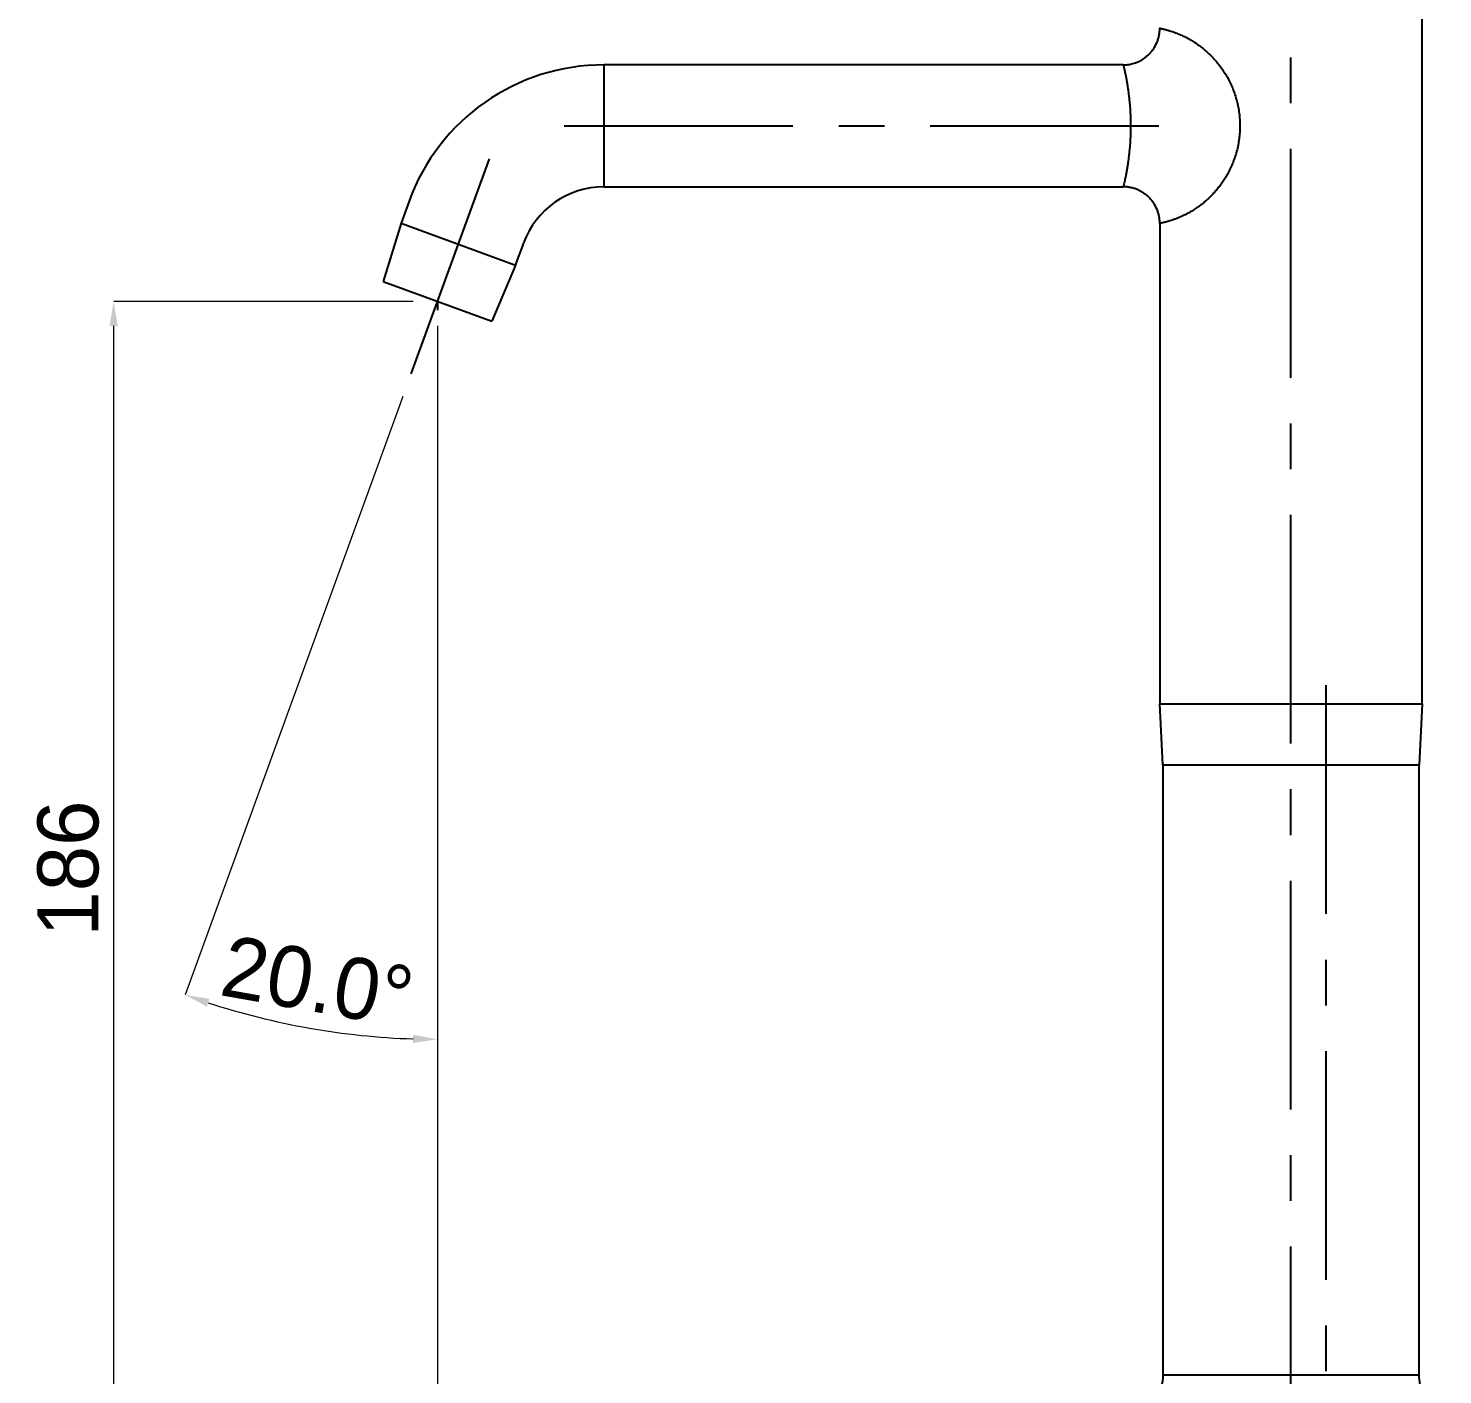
# Model space of a CAD drawing. Extents: x 0 to 1128, y 0 to 827.
# Drawn here: x 497.9 to 729.8, y 317.4 to 538.2 of the extents above; entities that cross this region are included whole.
import ezdxf

# ---------------------------------------------------------------- set-up
doc = ezdxf.new("R2010")
doc.units = 0
doc.header["$LTSCALE"] = 10
doc.header["$MEASUREMENT"] = 0
doc.header["$PDMODE"] = 3
doc.header["$PDSIZE"] = -10
doc.linetypes.add('CENTER', pattern=[2, 1.25, -0.25, 0.25, -0.25])
doc.layers.get('0').update_dxf_attribs({"linetype": 'CONTINUOUS'})
doc.layers.get('DEFPOINTS').update_dxf_attribs({"linetype": 'CONTINUOUS'})
doc.layers.add('1', color=7, linetype='CONTINUOUS')
doc.layers.add('42', color=7, linetype='CONTINUOUS', true_color=0xffffff)
doc.styles.add('Daelim Dimension', font='')
doc.styles.get('Daelim Dimension').set_extended_font_data('나눔고딕')
doc.dimstyles.new('DEFAULT', dxfattribs={"dimscale": 2, "dimtxt": 2, "dimasz": 2, "dimexe": 0, "dimexo": 2, "dimgap": 1, "dimtad": 1, "dimdec": 0, "dimzin": 9, "dimdsep": 46, "dimtxsty": 'Daelim Dimension', "dimcen": 0.5, "dimclrd": 5, "dimclre": 5, "dimclrt": 256, "dimadec": 1, "dimazin": 0, "dimtfac": 1, "dimtdec": 0, "dimtix": 1, "dimtmove": 0, "dimatfit": 3, "dimfxl": 1, "dimtolj": 1, "dimtzin": 1, "dimlwd": 9, "dimlwe": 9, "dimarcsym": 0})

# ---------------------------------------------------------------- blocks, each defined once
blk = doc.blocks.new('*D1')
at = {"color": 5, "lineweight": 9, "ltscale": 0.5, "transparency": 16777216}
for p, q in [((564.98, 489.39), (564.98, 255.84)), ((704.9, 296.89), (704.9, 255.84)), ((700.9, 255.84), (568.98, 255.84))]:
    blk.add_line(p, q, dxfattribs=at)
at = {"color": 5, "ltscale": 0.5, "transparency": 16777216}
for points in [[(568.98, 256.51), (568.98, 255.18), (564.98, 255.84)], [(700.9, 256.51), (700.9, 255.18), (704.9, 255.84)]]:
    blk.add_solid(points, dxfattribs=at)
at = {"layer": 'DEFPOINTS', "color": 0, "ltscale": 0.5, "transparency": 16777216}
for p in [(564.98, 493.39), (704.9, 300.89), (564.98, 255.84)]:
    blk.add_point(p, dxfattribs=at)
at = {"color": 7, "ltscale": 0.5, "transparency": 16777216, "insert": (634.94, 263.25), "char_height": 10, "attachment_point": 5, "style": 'Daelim Dimension'}
blk.add_mtext('\\A1;140', dxfattribs=at)
blk = doc.blocks.new('*D2')
at = {"color": 5, "lineweight": 9, "ltscale": 0.5, "transparency": 16777216}
for p, q in [((560.98, 493.39), (511.89, 493.39)), ((511.89, 311.39), (511.89, 489.39)), ((675.4, 307.39), (511.89, 307.39))]:
    blk.add_line(p, q, dxfattribs=at)
at = {"color": 5, "ltscale": 0.5, "transparency": 16777216}
for points in [[(511.23, 489.39), (512.56, 489.39), (511.89, 493.39)], [(511.23, 311.39), (512.56, 311.39), (511.89, 307.39)]]:
    blk.add_solid(points, dxfattribs=at)
at = {"layer": 'DEFPOINTS', "color": 0, "ltscale": 0.5, "transparency": 16777216}
for p in [(511.89, 493.39), (564.98, 493.39), (679.4, 307.39)]:
    blk.add_point(p, dxfattribs=at)
at = {"color": 7, "ltscale": 0.5, "transparency": 16777216, "insert": (504.45, 400.39), "char_height": 10, "attachment_point": 5, "rotation": 90, "style": 'Daelim Dimension'}
blk.add_mtext('\\A1;186', dxfattribs=at)
blk = doc.blocks.new('*D3')
at = {"color": 5, "lineweight": 9, "ltscale": 0.5, "transparency": 16777216}
for p, q in [((564.98, 487.97), (564.98, 372.39)), ((559.3, 477.78), (523.59, 379.69))]:
    blk.add_line(p, q, dxfattribs=at)
blk.add_arc((564.98, 493.39), 121, 251.8942, 268.1058, dxfattribs=at)
at = {"color": 5, "ltscale": 0.5, "transparency": 16777216}
for points in [[(527.16, 377.75), (527.59, 379.01), (523.59, 379.69)], [(560.99, 373.13), (560.96, 371.79), (564.98, 372.39)]]:
    blk.add_solid(points, dxfattribs=at)
at = {"layer": 'DEFPOINTS', "color": 0, "ltscale": 0.5, "transparency": 16777216}
for p in [(574.13, 518.54), (564.98, 493.39), (564.98, 491.97), (560.66, 481.54), (537.07, 375.65)]:
    blk.add_point(p, dxfattribs=at)
at = {"color": 7, "ltscale": 0.5, "transparency": 16777216, "insert": (545.3, 381.82), "char_height": 10, "attachment_point": 5, "rotation": 350, "style": 'Daelim Dimension'}
blk.add_mtext('\\A1;20.0°', dxfattribs=at)

msp = doc.modelspace()

# ---------------------------------------------------------------- linework, layer by layer
at = {"ltscale": 0.5}
for p, q in [((559, 506.21), (556.05, 496.64)), ((577.79, 499.36), (573.9, 490.14)), ((564.98, 493.39), (564.98, 491.97)), ((683.9, 417.39), (683.4, 427.39)), ((726.4, 427.39), (725.9, 417.39))]:
    msp.add_line(p, q, dxfattribs=at)
msp.add_arc((677.41, 538.17), 5.98, 281.2144, 313.6926, dxfattribs=at)
at = {"layer": '1', "color": 1, "linetype": 'CENTER', "lineweight": -3, "ltscale": 3}
for p, q in [((704.9, 300.89), (704.9, 596.7)), ((585.76, 522.19), (685.13, 522.19)), ((560.66, 481.54), (574.13, 518.54)), ((710.6, 430.45), (710.6, 195.14))]:
    msp.add_line(p, q, dxfattribs=at)
at = {"layer": '1', "color": 7, "linetype": 'Continuous', "lineweight": -3}
for p, q in [((683.9, 417.39), (725.9, 417.39)), ((683.9, 417.39), (683.9, 317.39)), ((725.9, 317.39), (725.9, 417.39)), ((683.9, 317.39), (725.9, 317.39)), ((683.9, 317.39), (725.9, 317.39))]:
    msp.add_line(p, q, dxfattribs=at)
for points in [[(683.9, 317.39), (683.9, 316.67), (683.67, 315.33), (682.74, 313.61), (681.47, 312.35), (680.53, 311.82), (680.02, 311.61)], [(729.78, 311.61), (729.12, 311.88), (727.96, 312.6), (726.72, 314.11), (726.04, 315.77), (725.9, 316.83), (725.9, 317.39)]]:
    msp.add_open_spline(points, degree=3, knots=[0, 0, 0, 0, 0.279785, 0.559569, 0.779785, 1, 1, 1, 1], dxfattribs=at)
at = {"layer": '42', "color": 7, "linetype": 'Continuous', "lineweight": -3}
for p, q in [((726.4, 427.39), (726.4, 552.39)), ((677.4, 532.19), (592.26, 532.19)), ((592.26, 532.19), (592.26, 512.19)), ((592.26, 512.19), (677.4, 512.19)), ((560.31, 509.81), (559, 506.21)), ((559, 506.21), (577.79, 499.36)), ((683.4, 506.19), (683.4, 427.39)), ((577.79, 499.36), (579.11, 502.97)), ((556.05, 496.64), (573.9, 490.14)), ((683.4, 427.39), (704.9, 427.39)), ((704.9, 427.39), (726.4, 427.39)), ((683.9, 417.39), (725.9, 417.39))]:
    msp.add_line(p, q, dxfattribs=at)
for radius in [34, 14]:
    msp.add_arc((592.26, 498.19), radius, 90, 160, dxfattribs=at)
for points, knots in [([(681.54, 533.84), (681.58, 533.88), (681.75, 534.05), (682.05, 534.37), (682.52, 535), (682.89, 535.7), (683.15, 536.44), (683.3, 537.01), (683.38, 537.6), (683.4, 537.99), (683.4, 538.19)], [0, 0, 0, 0, 0.029803, 0.151078, 0.272352, 0.514902, 0.636176, 0.757451, 0.878725, 1, 1, 1, 1]), ([(683.4, 538.19), (683.4, 538.19), (683.4, 538.19), (683.4, 538.19), (683.4, 538.19), (683.4, 538.19), (683.41, 538.19), (683.41, 538.19), (683.41, 538.18), (683.41, 538.18), (683.41, 538.18), (683.41, 538.18), (683.42, 538.18), (683.42, 538.18), (683.42, 538.18), (683.43, 538.18), (683.43, 538.18), (683.43, 538.18), (683.44, 538.18), (683.44, 538.18), (683.45, 538.18), (683.45, 538.18), (683.46, 538.18), (683.46, 538.17), (683.47, 538.17), (683.47, 538.17), (683.48, 538.17), (683.48, 538.17), (683.49, 538.17), (683.5, 538.17), (683.5, 538.17), (683.51, 538.16), (683.52, 538.16), (683.53, 538.16), (683.53, 538.16), (683.54, 538.16), (683.55, 538.16), (683.56, 538.16), (683.57, 538.15), (683.57, 538.15), (683.58, 538.15), (683.59, 538.15), (683.6, 538.15), (683.61, 538.14), (683.62, 538.14), (683.63, 538.14), (683.64, 538.14), (683.65, 538.14), (683.66, 538.13), (683.67, 538.13), (683.68, 538.13), (683.69, 538.13), (683.7, 538.12), (683.71, 538.12), (683.73, 538.12), (683.74, 538.12), (683.75, 538.11), (683.76, 538.11), (683.77, 538.11), (683.78, 538.11), (683.8, 538.1), (683.81, 538.1), (683.82, 538.1), (683.84, 538.09), (683.85, 538.09), (683.86, 538.09), (683.87, 538.09), (683.89, 538.08), (683.9, 538.08), (683.92, 538.08), (683.93, 538.07), (683.94, 538.07), (683.96, 538.07), (683.97, 538.06), (683.99, 538.06), (684, 538.06), (684.02, 538.05), (684.03, 538.05), (684.05, 538.05), (684.06, 538.04), (684.08, 538.04), (684.09, 538.03), (684.11, 538.03), (684.12, 538.03), (684.14, 538.02), (684.15, 538.02), (684.17, 538.01), (684.19, 538.01), (684.2, 538.01), (684.22, 538), (684.24, 538), (684.25, 537.99), (684.27, 537.99), (684.29, 537.98), (684.3, 537.98), (684.32, 537.98), (684.34, 537.97), (684.36, 537.97), (684.37, 537.96), (684.39, 537.96), (684.41, 537.95), (684.43, 537.95), (684.44, 537.94), (684.46, 537.94), (684.48, 537.93), (684.5, 537.93), (684.52, 537.92), (684.53, 537.92), (684.55, 537.91), (684.57, 537.91), (684.59, 537.9), (684.61, 537.9), (684.63, 537.89), (684.65, 537.89), (684.66, 537.88), (684.68, 537.88), (684.7, 537.87), (684.72, 537.87), (684.74, 537.86), (684.76, 537.86), (684.78, 537.85), (684.8, 537.84), (684.82, 537.84), (684.84, 537.83), (684.86, 537.83), (684.88, 537.82), (684.9, 537.81), (684.92, 537.81), (684.94, 537.8), (684.96, 537.8), (684.98, 537.79), (685, 537.78), (685.02, 537.78), (685.15, 537.74), (685.39, 537.66), (685.77, 537.53), (686.16, 537.38), (686.57, 537.22), (687.04, 537.01), (687.59, 536.75), (688.22, 536.41), (688.85, 536.04), (689.5, 535.61), (690.17, 535.13), (690.84, 534.58), (691.51, 533.98), (692.16, 533.32), (692.79, 532.61), (693.39, 531.84), (693.96, 531.02), (694.48, 530.15), (694.95, 529.24), (695.36, 528.3), (695.72, 527.32), (696.02, 526.31), (696.25, 525.29), (696.42, 524.25), (696.52, 523.2), (696.55, 522.14), (696.51, 521.09), (696.41, 520.04), (696.24, 519), (696, 517.97), (695.69, 516.97), (695.33, 515.99), (694.91, 515.05), (694.46, 514.2), (694.01, 513.45), (693.57, 512.79), (693.1, 512.16), (692.61, 511.55), (692.1, 510.99), (691.58, 510.47), (691.05, 509.98), (690.52, 509.52), (689.97, 509.1), (689.4, 508.69), (688.79, 508.3), (688.17, 507.93), (687.54, 507.6), (686.96, 507.33), (686.43, 507.1), (685.93, 506.9), (685.46, 506.73), (685.15, 506.63), (684.98, 506.58), (684.94, 506.57), (684.9, 506.56), (684.86, 506.55), (684.83, 506.54), (684.79, 506.52), (684.75, 506.51), (684.71, 506.5), (684.67, 506.49), (684.63, 506.48), (684.6, 506.47), (684.56, 506.46), (684.52, 506.45), (684.49, 506.44), (684.45, 506.43), (684.42, 506.42), (684.38, 506.41), (684.35, 506.4), (684.31, 506.39), (684.28, 506.38), (684.24, 506.38), (684.21, 506.37), (684.18, 506.36), (684.15, 506.35), (684.12, 506.34), (684.08, 506.34), (684.05, 506.33), (684.02, 506.32), (683.99, 506.31), (683.97, 506.31), (683.94, 506.3), (683.91, 506.29), (683.88, 506.29), (683.86, 506.28), (683.83, 506.28), (683.81, 506.27), (683.78, 506.27), (683.76, 506.26), (683.73, 506.25), (683.71, 506.25), (683.69, 506.24), (683.67, 506.24), (683.65, 506.24), (683.63, 506.23), (683.61, 506.23), (683.59, 506.22), (683.57, 506.22), (683.56, 506.22), (683.54, 506.21), (683.52, 506.21), (683.51, 506.21), (683.5, 506.2), (683.48, 506.2), (683.47, 506.2), (683.46, 506.2), (683.45, 506.2), (683.44, 506.19), (683.43, 506.19), (683.43, 506.19), (683.42, 506.19), (683.41, 506.19), (683.41, 506.19), (683.41, 506.19), (683.4, 506.19), (683.4, 506.19), (683.4, 506.19), (683.4, 506.19)], [0, 0, 0, 0, 0.001108, 0.002213, 0.003315, 0.004415, 0.005513, 0.006608, 0.007701, 0.008792, 0.00988, 0.010965, 0.012048, 0.013129, 0.014207, 0.015283, 0.016356, 0.017427, 0.018496, 0.019562, 0.020625, 0.021687, 0.022745, 0.023802, 0.024856, 0.025907, 0.026956, 0.028003, 0.029047, 0.030088, 0.031128, 0.032164, 0.033199, 0.034231, 0.03526, 0.036288, 0.037312, 0.038335, 0.039354, 0.040372, 0.041387, 0.042399, 0.04341, 0.044417, 0.045423, 0.046425, 0.047426, 0.048424, 0.04942, 0.050413, 0.051404, 0.052392, 0.053378, 0.054361, 0.055343, 0.056321, 0.057298, 0.058271, 0.059243, 0.060212, 0.061179, 0.062143, 0.063105, 0.064064, 0.065021, 0.065976, 0.066928, 0.067877, 0.068825, 0.06977, 0.070712, 0.071652, 0.07259, 0.073526, 0.074458, 0.075389, 0.076317, 0.077243, 0.078166, 0.079087, 0.080006, 0.080922, 0.081835, 0.082747, 0.083656, 0.084562, 0.085466, 0.086368, 0.087268, 0.088165, 0.089059, 0.089951, 0.090841, 0.091729, 0.092614, 0.093496, 0.094377, 0.095255, 0.09613, 0.097003, 0.097874, 0.098742, 0.099608, 0.100472, 0.101333, 0.102192, 0.103048, 0.103903, 0.104754, 0.105604, 0.106451, 0.107295, 0.108138, 0.108977, 0.109815, 0.11065, 0.111483, 0.112313, 0.113141, 0.113967, 0.11479, 0.115611, 0.11643, 0.117246, 0.11806, 0.118872, 0.119681, 0.120488, 0.121292, 0.122094, 0.122894, 0.123691, 0.124487, 0.125279, 0.138675, 0.151627, 0.164143, 0.176232, 0.187902, 0.204293, 0.22017, 0.235571, 0.250536, 0.266576, 0.282311, 0.297808, 0.313136, 0.328877, 0.344494, 0.360071, 0.375691, 0.391301, 0.406864, 0.422464, 0.438182, 0.453802, 0.469364, 0.484946, 0.500627, 0.516329, 0.531931, 0.547513, 0.563151, 0.578888, 0.594507, 0.610091, 0.625721, 0.638211, 0.650666, 0.663127, 0.675637, 0.688239, 0.700476, 0.712815, 0.725292, 0.737941, 0.750797, 0.765731, 0.781104, 0.796956, 0.813324, 0.827832, 0.842988, 0.858807, 0.875304, 0.876886, 0.878477, 0.880078, 0.881688, 0.883308, 0.884937, 0.886575, 0.888222, 0.889879, 0.891546, 0.893221, 0.894906, 0.8966, 0.898304, 0.900017, 0.90174, 0.903472, 0.905213, 0.906964, 0.908724, 0.910494, 0.912273, 0.914062, 0.91586, 0.917668, 0.919485, 0.921311, 0.923147, 0.924993, 0.926848, 0.928712, 0.930586, 0.93247, 0.934363, 0.936265, 0.938178, 0.940099, 0.94203, 0.943971, 0.945922, 0.947881, 0.949851, 0.95183, 0.953819, 0.955817, 0.957825, 0.959842, 0.961869, 0.963905, 0.965952, 0.968007, 0.970073, 0.972148, 0.974232, 0.976327, 0.978431, 0.980544, 0.982667, 0.9848, 0.986943, 0.989095, 0.991256, 0.993428, 0.995609, 0.9978, 1, 1, 1, 1]), ([(677.4, 532.19), (677.6, 532.19), (677.99, 532.2), (678.38, 532.26), (678.57, 532.3), (678.57, 532.3)], [0, 0, 0, 0, 0.499937, 0.999875, 1, 1, 1, 1]), ([(677.4, 532.19), (677.4, 532.19), (677.41, 532.14), (677.45, 531.97), (677.5, 531.77), (677.54, 531.6), (677.59, 531.4), (677.64, 531.17), (677.69, 530.92), (677.75, 530.66), (677.81, 530.37), (677.86, 530.08), (677.92, 529.77), (677.98, 529.45), (678.03, 529.12), (678.09, 528.79), (678.14, 528.44), (678.2, 528.09), (678.25, 527.73), (678.29, 527.36), (678.34, 526.97), (678.38, 526.58), (678.42, 526.18), (678.46, 525.76), (678.5, 525.34), (678.53, 524.91), (678.55, 524.47), (678.58, 523.88), (678.61, 523.12), (678.62, 522.19), (678.61, 521.41), (678.59, 520.8), (678.57, 520.35), (678.55, 519.9), (678.53, 519.46), (678.5, 519.03), (678.46, 518.61), (678.42, 518.2), (678.38, 517.79), (678.34, 517.4), (678.29, 517.02), (678.25, 516.64), (678.2, 516.28), (678.14, 515.93), (678.09, 515.58), (678.03, 515.25), (677.98, 514.92), (677.92, 514.6), (677.86, 514.29), (677.81, 514), (677.75, 513.72), (677.69, 513.45), (677.62, 513.12), (677.56, 512.83), (677.5, 512.6), (677.45, 512.4), (677.41, 512.23), (677.4, 512.19), (677.4, 512.19)], [0, 0, 0, 0, 0.031176, 0.062428, 0.078054, 0.09368, 0.109307, 0.124933, 0.140559, 0.156185, 0.171811, 0.187438, 0.203064, 0.21869, 0.234316, 0.249942, 0.265569, 0.281195, 0.296821, 0.312447, 0.328073, 0.3437, 0.359326, 0.374952, 0.390578, 0.406204, 0.421831, 0.437457, 0.468709, 0.499962, 0.531214, 0.54684, 0.562466, 0.578093, 0.593719, 0.609345, 0.624971, 0.640597, 0.656224, 0.67185, 0.687476, 0.703102, 0.718728, 0.734355, 0.749981, 0.765607, 0.781233, 0.796859, 0.812486, 0.828112, 0.843738, 0.859364, 0.87499, 0.906243, 0.921869, 0.937495, 0.968747, 1, 1, 1, 1]), ([(683.4, 506.19), (683.4, 506.38), (683.38, 506.78), (683.3, 507.36), (683.15, 507.93), (682.89, 508.67), (682.52, 509.37), (682.05, 510), (681.65, 510.44), (681.21, 510.83), (680.74, 511.18), (680.24, 511.49), (679.7, 511.74), (679.15, 511.94), (678.57, 512.08), (677.99, 512.17), (677.6, 512.19), (677.4, 512.19)], [0, 0, 0, 0, 0.0625, 0.125, 0.1875, 0.25, 0.375, 0.4375, 0.5, 0.5625, 0.625, 0.6875, 0.75, 0.8125, 0.875, 0.9375, 1, 1, 1, 1])]:
    msp.add_open_spline(points, degree=3, knots=knots, dxfattribs=at)

# ---------------------------------------------------------------- dimensions: what is measured, and where the dimension line sits
at = {"color": 5, "ltscale": 0.5}
dim = msp.add_angular_dim_2l(base=(537.07, 375.65), line1=((560.66, 481.54), (574.13, 518.54)), line2=((564.98, 493.39), (564.98, 491.97)), dimstyle='DEFAULT', override={"dimtxt": 5, "dimclrd": 5, "dimclre": 5, "dimclrt": 7}, dxfattribs=at)
dim.commit()
dim.dimension.update_dxf_attribs({"geometry": '*D3', "text_midpoint": (545.3, 381.82)})
dim = msp.add_linear_dim(base=(511.89, 493.39), p1=(679.4, 307.39), p2=(564.98, 493.39), angle=90, dimstyle='DEFAULT', override={"dimtxt": 5, "dimclrd": 5, "dimclre": 5, "dimclrt": 7}, dxfattribs=at)
dim.commit()
dim.dimension.update_dxf_attribs({"geometry": '*D2', "text_midpoint": (504.45, 400.39)})
dim = msp.add_linear_dim(base=(564.98, 255.84), p1=(704.9, 300.89), p2=(564.98, 493.39), text='140', dimstyle='DEFAULT', override={"dimtxt": 5, "dimclrd": 5, "dimclre": 5, "dimclrt": 7}, dxfattribs=at)
dim.commit()
dim.dimension.update_dxf_attribs({"geometry": '*D1', "text_midpoint": (634.94, 263.25)})

doc.saveas('drawing.dxf')
